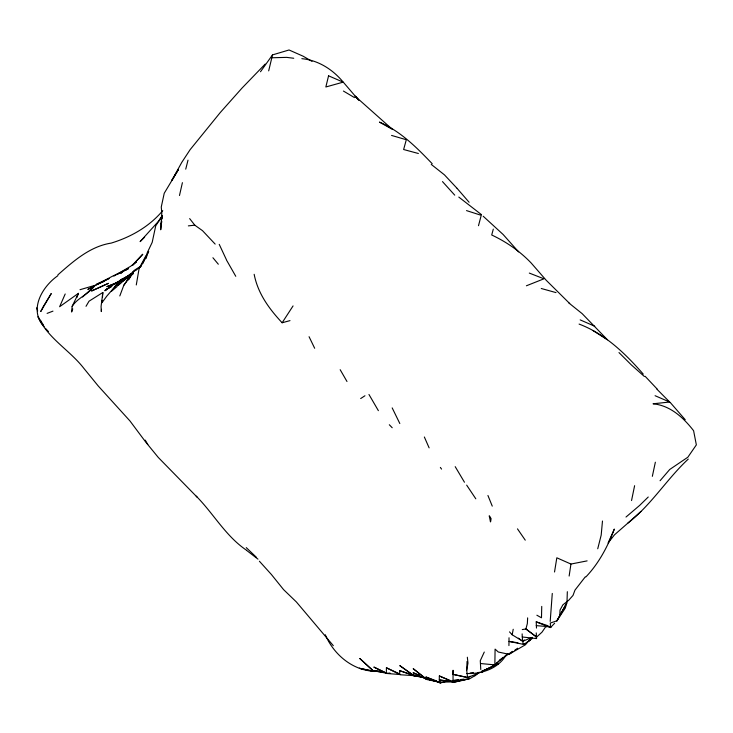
<?xml version="1.0" encoding="UTF-8"?>
<svg xmlns="http://www.w3.org/2000/svg" width="733" height="733" viewBox="0 0 733 733"><rect width="100%" height="100%" fill="white"/><g stroke="black" fill="none" stroke-linecap="round" stroke-linejoin="round"><path stroke-width="1.1" d="M386.392 671.538L386.41 667.781L399.228 673.719M536.483 628.071L536.226 621.85L548.165 625.808M536.226 621.85L550.465 627.576L550.336 623.013L556.888 620.842L565.253 608.152L566.884 602.755L556.888 620.842L566.884 602.755M467.049 661.45L466.71 670.383L467.562 677.521L453.04 674.369L453.076 670.264L453.031 680.536L453.443 682.331L469.486 678.437M466.71 670.383L467.975 663.072L467.333 657.226M454.332 681.901L439.278 679.958L453.26 681.763L439.342 675.963L439.278 679.958L440.212 683.019L446.544 681.241M508.931 645.59L509.023 637.756M536.235 632.9L536.602 638.59L522.272 636.986L522.143 633.889M559.783 615.693L560.039 610.03L562.862 604.862L568.68 600.3L573.004 595.434L574.984 590.111L585.236 576.908M527.641 617.873L527.348 623.536L525.909 628.969L522.281 629.583M550.199 621.41L552.279 593.437M490.744 518.433L490.533 521.777L490.579 517.525L489.223 515.803L490.469 521.713L490.716 518.405M101.493 309.326L101.31 311.571L101.072 306.486L102.84 292.494L89.023 301.199L86.018 306.321M102.024 302.592L102.208 300.347M102.483 296.975L102.84 292.494M65.2 293.979L59.62 306.733L78.422 293.347L72.136 306.385L71.623 312.011L72.759 308.895M602.48 521.016L601.188 535.108L597.734 548.77M567.333 591.696L567.003 601.72M161.636 221.137L160.701 229.786L161.819 212.854L161.26 207.018L164.229 193.265L178.44 169.543M161.874 218.984L162.222 215.74L155.708 225.892L152.198 242.348L147.223 252.803L146.014 258.282L146.792 256.339M161.599 221.009L161.223 224.17L161.672 222.053M161.846 218.901L162.222 215.74M569.138 576.046L570.943 564.053L587.115 560.882M554.533 571.997L556.823 557.795L570.943 564.053M532.451 638.333L523.857 644.435L523.16 643.968L522.757 641.265L512.193 634.787L513.21 629.271M136.283 284.945L139.133 268.36L146.124 255.396M631.544 500.557L634.613 485.686M652.343 476.34L655.357 462.211M268.681 70.872L272.502 54.902L289.049 49.981L303.169 56.221L312.001 61.37M179.484 195.5L182.407 182.664M185.733 169.158L188.014 160.142M478.493 225.709L481.233 215.319L466.518 210.6M493.3 229.136L491.706 234.991C506.43 241.89 519.944 251.236 531.187 263.019L546.277 280.345L569.688 303.526M44.163 326.597C28.358 310.187 42.138 286.566 57.87 275.7M120.89 282.956L118.361 285.119L120.569 279.869L131.958 274.069M118.361 285.119L132.856 272.74L123.804 285.293L119.809 295.94M76.91 297.488L78.413 293.374M101.979 302.702L106.771 296.169L120.698 280.061L122.338 279.108M139.133 268.36L142.706 263.349L148.616 251.501M142.706 263.349L148.634 251.63M484.275 652.049L480.28 660.699L480.775 669.495M133.525 271.421L131.225 275.324L134.102 270.45L141.231 265.923M128.898 279.346L130.025 277.459M131.161 275.571L132.856 272.74M178.449 169.442L171.834 180.428L181.802 162.332L190.14 149.642L220.239 112.561L241.945 88.162L265.209 64.064M123.804 285.293L133.525 271.347M254.159 274.298C257.869 293.502 269.139 308.84 282.132 322.758L293.063 305.918M158.814 220.789L162.479 215.41M530.61 639.121L529.336 640.981L530.683 639.203M260.499 71.761L272.502 54.902M127.78 280.363L133.131 273.162M72.136 306.385C77.533 297.91 87.878 294.611 93.989 286.612L82.572 297.012M505.688 655.751C497.68 668.78 481.471 674.14 466.829 673.499M688.25 459.087C666.746 479.162 651.307 504.881 627.897 523.087L614.483 534.824L608.088 542.997L614.336 529.079C607.785 546.433 598.769 563.457 585.896 576.917M660.057 480.738L669.705 469.496L687.856 457.209L696.35 444.876L693.61 430.775L692.932 429.859C682.835 417.095 669.98 405.45 653.039 403.791L669.669 402.023L656.997 389.269M530.216 639.194L525.369 644.829L509.243 654.166L512.963 651.527M550.465 627.576L554.67 623.215M159.455 220.212L140.104 241.633L144.621 237.208M524.526 643.776L523.857 644.435L509.032 641.421L517.883 642.768M648.247 497.011L639.662 505.394L626 517.04M536.877 636.849L542.008 632.148L545.453 627.109L547.368 626.468M135.779 270.504L140.993 265.813M57.889 274.857C73.483 261.168 89.985 246.38 111.233 243.09C131.015 237.034 149.312 226.598 162.744 210.655M627.897 523.087L641.018 511.377M132.352 265.419L136.512 261.736L130.749 266.226L113.917 276.084M480.472 663.521L494.857 664.886L503.296 657.446M124.271 280.07L130.19 275.022L133.159 273.418M503.305 657.208L499.1 660.69L512.486 651.344M504.955 656.035L507.493 653.937M458.51 679.839L453.031 680.536L468.781 679.262L474.847 675.771L479.226 672.179M474.847 675.771L478.878 672.482M494.628 664.455L490.551 667.534L481.764 671.51L483.661 670.393M496.268 663.218L497.899 661.991M123.593 278.861L135.284 270.523M138.885 267.957L140.69 266.675M514.813 650.208L517.599 648.229M483.487 671.318L481.718 672.546L481.141 671.685L498.312 663.75L481.764 671.51M128.971 276.808L121.55 281.939L130.19 275.022L124.903 278.256M524.581 640.001L522.757 641.265L518.341 638.131M124.802 278.421L131.051 274.115M133.415 273.418L114.999 283.46L104.828 290.754L107.65 288.976M124.894 278.21L131.977 273.427M125.645 270.083L128.449 268.251M360.682 398.55L364.952 395.756M109.529 287.785L111.416 286.603M112.057 285.916L105.295 290.002L111.141 286.612M113.991 284.752L120.762 280.666M114.999 283.46L133.498 273.4M470.155 676.247L468.25 677.374L479.593 672.683M100.027 283.213L109.025 278.604M117.097 274.463L128.275 268.727L112.277 276.304L87.841 289.434L96.069 285.036L80.007 289.7M121.431 279.612L133.433 273.464M441.119 682.551L440.212 683.019L426.038 677.026L426.23 678.767L439.947 682.331M532.259 637.371L522.757 641.265L522.272 636.986M108.942 278.448L96.701 284.129L104.104 281.435M97.058 284.578L99.037 283.671M118.856 281.948L106.816 286.658L117.894 282.306M526.395 285.788L543.941 278.815L529.308 273.079M47.104 313.385L52.959 311.131M282.132 322.758L290.002 320.623M465.831 679.702L453.443 682.331L439.342 675.963M470.091 672.995L473.362 672.482M417.031 675.405L414.035 675.771L399.668 670.649L399.732 674.03M416.161 675.478L414.035 675.771L399.934 665.729L414.035 675.771L424.938 677.851M460.709 679.555L463.998 679.134M188.354 225.874L194.795 225.178L202.51 230.666L215.154 244.098M379.712 671.034L374.132 671.483L359.353 668.258L374.361 671.336C352.316 670.31 333.772 654.505 325.287 634.732M390.13 673.27L386.777 673.471L373.839 667.067L386.273 672.912M390.048 673.288L386.777 673.471L400.09 674.543M271.622 57.77L286.713 57.376L293.75 58.264M439.608 682.121L453.196 681.919M536.208 625.634L551.418 626.889M373.427 671.043L359.866 658.546L373.427 671.043L383.35 672.161M379.181 671.428L372.74 670.512L387.308 673.398M381.325 671.74L383.469 672.042M419.102 675.075L413.1 672.692L427.082 679.573L440.038 682.322L426.23 678.767M508.675 654.257L498.284 652.004L495.087 649.108L494.857 664.886M453.04 674.369L467.599 677.521M425.03 677.787L412.514 674.8L424.929 677.915M301.84 58.667C318.397 60.253 332.745 69.479 343.191 82.087M418.387 153.499L403.626 149.514L406.311 139.737L391.569 135.422M541.256 288.49L556.017 292.604M399.668 670.649L414.851 675.716L400.31 674.763L386.41 667.781M426.038 677.026L436.731 681.012M655.082 395.71L669.669 402.023M580.179 319.89L594.765 326.258M579.088 324.078C605.11 333.881 625.304 353.572 643.262 374.114M536.868 615.216L541.485 617.8L541.742 606.411M343.42 91.048L354.497 97.608M593.144 330.665L607.437 339.782L582.158 313.642L568.982 303.077M458.794 197.076L481.453 214.632M431.251 164.403L444.455 174.866L456.806 188.06M536.107 636.702L525.909 628.969L536.107 636.702L536.144 637.508M246.48 550.291L257.979 559.142M427.082 679.573L413.183 668.661L426.349 679.262M48.405 331.518L45.428 328.329M246.123 549.97C225.452 535.814 213.514 513.576 196.206 496.131M358.959 100.439L355.193 96.27L392.43 129.411L379.465 122.099C400.539 131.244 416.61 147.434 432.204 163.725M483.203 216.235L503.159 234.523L518.616 251.914M644.307 376.441L631.342 364.906L618.991 352.582M246.261 547.615L256.577 557.465M389.315 424.746L392.21 427.742M197.259 497.295L158.301 457.465L145.867 442.256L129.933 420.916L98.222 385.97L83.965 368.497C69.809 350.108 47.746 338.426 38.015 316.711L43.586 325.287M645.141 376.295L657.51 389.406M509.508 631.873L512.193 634.787M670.173 402.399L685.218 419.707M442.485 181.592L454.726 195.143M355.193 96.27L357.677 99.01M259.4 561.221L271.384 574.48L283.57 589.616L296.37 601.949L333.313 645.672M358.3 99.697L343.511 82.435M457.016 188.289L469.102 202.262M212.918 257.741L218.324 264.228M189.655 218.599L194.795 225.178M440.359 467.443L441.559 469.083M147.809 444.5L145.216 440.121M517.48 528.869L525.259 540.166M466.664 485.127L475.818 498.816M378.375 410.672L368.956 394.464M455.202 466.655L464.456 482.232M340.167 369.698L346.984 381.499M226.928 260.801L235.769 276.295M392.182 407.896L399.824 423.527M309.06 336.704L314.668 348.267M219.231 244.346L226.616 260.151M424.352 436.996L429.126 447.872M487.931 495.49L492.255 506.127M36.65 307.814L37.649 310.874M40.975 321.1L41.644 323.143M328.567 75.811L325.846 86.98L343.154 82.151L328.567 75.811M43.439 306.339L40.736 311.525L51.255 293.548L43.439 306.339M120.569 279.869L116.886 286.74L111.379 291.368L120.569 279.869M142.688 254.333L132.316 265.355L142.688 254.333M122.622 271.998L120.798 273.198L122.64 271.98M108.337 283.378L91.707 290.937L108.337 283.378"/></g></svg>
